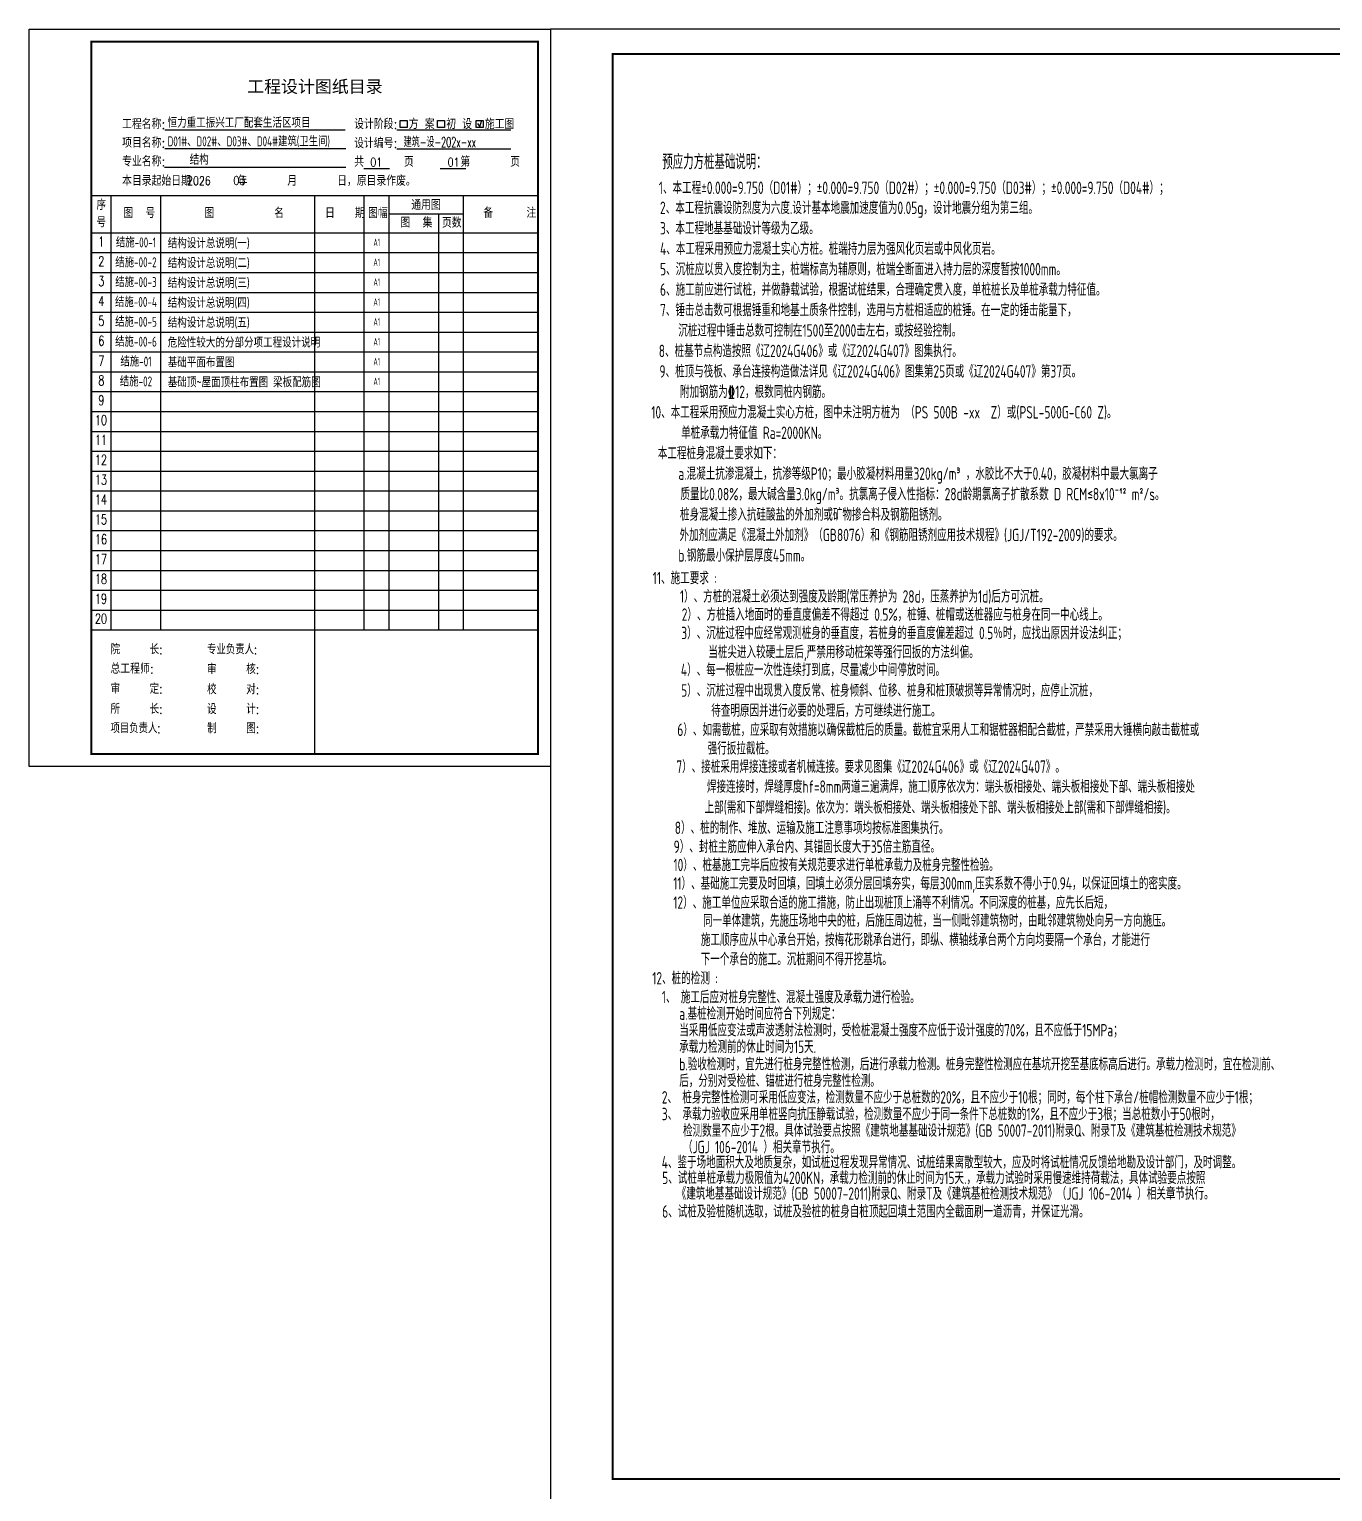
# Model space of a CAD drawing. Header units: millimetres. Extents: x -200227 to -56397, y -1079909 to -961109.
# Drawn here: x -200227 to -147708, y -1020029 to -961109 of the extents above; entities that cross this region are included whole.
import ezdxf
from ezdxf.enums import TextEntityAlignment as Align

# ---------------------------------------------------------------- set-up
doc = ezdxf.new("R2010")
doc.units = ezdxf.units.MM
doc.header["$LTSCALE"] = 1000
for name, color, linetype in [('TEXT', 7, 'Continuous'), ('图框', 7, 'Continuous'), ('图框线', 7, 'Continuous'), ('图签字体', 3, 'Continuous')]:
    doc.layers.add(name, color=color, linetype=linetype)
doc.styles.add('HZTXT', font='tssdeng2.shx', dxfattribs={"width": 0.7, "bigfont": 'hztxt.shx'})
doc.styles.add('TSSD_Dimension', font='tssdeng.shx', dxfattribs={"width": 0.7, "bigfont": 'hztxt.shx'})
doc.styles.add('TSSD_Num', font='gbxwxt.shx', dxfattribs={"width": 0.8, "bigfont": 'AllInOneBig.shx'})
doc.styles.add('TSSD_Rein', font='tssdeng.shx', dxfattribs={"width": 0.7, "bigfont": 'hztxt.shx'})
doc.styles.add('zhf9002', font='romans.shx', dxfattribs={"width": 0.8, "bigfont": 'hztxt.shx'})
doc.styles.add('ZhfDBOX', font='', dxfattribs={"width": 0.7})
doc.styles.get('ZhfDBOX').set_extended_font_data('SimSun')

# ---------------------------------------------------------------- blocks, each defined once
blk = doc.blocks.new('图框1')
at = {"layer": '图框线'}
blk.add_lwpolyline([(444470, -85144), (528570, -85144), (528570, -25744), (444470, -25744)], close=True, dxfattribs=at)
at = {"layer": '图框线', "const_width": 80}
blk.add_lwpolyline([(446970, -84144), (527570, -84144), (527570, -26744), (446970, -26744)], close=True, dxfattribs=at)
blk.add_lwpolyline([(446970, -84144), (527570, -84144), (527570, -26744), (446970, -26744)], close=True, dxfattribs=at)
blk = doc.blocks.new('图纸目录')
blk.add_line((-18500, 21500), (-500, 21500))
for points in [[(-6057, 26030), (-5775, 26030), (-5775, 25748), (-6057, 25748)], [(-4549, 26030), (-4266, 26030), (-4266, 25748), (-4549, 25748)], [(-2994, 26030), (-2712, 26030), (-2712, 25748), (-2994, 25748)]]:
    blk.add_lwpolyline(points, close=True)
at = {"layer": '图框线'}
for p, q in [((-15537, 25644), (-8271, 25644)), ((-6188, 25646), (-1600, 25646)), ((-15542, 24894), (-8249, 24894)), ((-6188, 24876), (-1600, 24876)), ((-15552, 24144), (-8249, 24144)), ((-7519, 24086), (-6489, 24086)), ((-4439, 24086), (-3409, 24086)), ((-17700, 5500), (-17700, 23000)), ((-15700, 5500), (-15700, 23000)), ((-9500, 5500), (-9500, 22995)), ((-7500, 5500), (-7500, 22995)), ((-6500, 5500), (-6500, 22995)), ((-3500, 5500), (-3500, 22995)), ((-3496, 22255), (-6500, 22255)), ((-4500, 5500), (-4500, 22255)), ((-18500, 20700), (-500, 20700)), ((-18500, 19900), (-500, 19900)), ((-18500, 19100), (-500, 19100)), ((-18500, 18300), (-500, 18300)), ((-18500, 17500), (-500, 17500)), ((-18500, 16700), (-500, 16700)), ((-18500, 15900), (-500, 15900)), ((-18500, 15100), (-500, 15100)), ((-18500, 14300), (-500, 14300)), ((-18500, 13500), (-500, 13500)), ((-18500, 12700), (-500, 12700)), ((-18500, 11900), (-500, 11900)), ((-18500, 11100), (-500, 11100)), ((-18500, 10300), (-500, 10300)), ((-18500, 9500), (-500, 9500)), ((-18500, 8700), (-500, 8700)), ((-18500, 7900), (-500, 7900)), ((-18500, 7100), (-500, 7100)), ((-18500, 6300), (-500, 6300))]:
    blk.add_line(p, q, dxfattribs=at)
blk.add_lwpolyline([(0, 29700), (0, 0), (-21000, 0), (-21000, 29700)], close=True, dxfattribs=at)
at = {"layer": '图框线', "const_width": 80}
blk.add_lwpolyline([(-500, 500), (-18500, 500), (-18500, 29200), (-500, 29200)], close=True, dxfattribs=at)
at = {"layer": '图框线', "const_width": 50}
for points in [[(-500, 23000), (-18500, 23000)], [(-18500, 5500), (-500, 5500)], [(-9500, 500), (-9500, 5500)]]:
    blk.add_lwpolyline(points, dxfattribs=at)
at = {"layer": '图签字体', "style": 'ZhfDBOX'}
blk.add_text('工程设计图纸目录', height=500, dxfattribs=at).set_placement((-9490, 27402), align=Align.MIDDLE)
at = {"layer": '图签字体', "style": 'zhf9002'}
for s, width, p in [('工程名称:', 0.9, (-17258, 25678)), ('设计阶段:', 0.9, (-7909, 25680)), ('方 案', 0.9, (-5707, 25680)), ('初 设', 0.9, (-4199, 25680)), ('施工图', 0.9, (-2644, 25680)), ('项目名称:', 0.9, (-17258, 24928)), ('设计编号:', 0.9, (-7909, 24911)), ('专业名称:', 0.9, (-17258, 24178)), ('共      页       第      页', 0.9, (-7909, 24161)), ('本目录起始日期       年      月      日，原目录作废。', 0.9, (-17258, 23395)), ('序', 0.8, (-18290, 22424)), ('图  号', 0.9, (-17207, 22096)), ('图         名', 0.9, (-13944, 22096)), ('日   期', 0.9, (-9082, 22096)), ('图幅', 0.9, (-7348, 22096)), ('通用图', 0.9, (-5608, 22424)), ('备     注', 0.9, (-2704, 22102)), ('号', 0.8, (-18290, 21726)), ('图  集', 0.9, (-6044, 21710)), ('页数', 0.9, (-4371, 21705)), ('1', 0.7, (-18216, 20951)), ('2', 0.7, (-18216, 20151)), ('3', 0.7, (-18216, 19351)), ('4', 0.7, (-18216, 18551)), ('5', 0.7, (-18216, 17751)), ('6', 0.7, (-18216, 16949)), ('7', 0.7, (-18216, 16146)), ('8', 0.7, (-18216, 15354)), ('9', 0.7, (-18216, 14554)), ('10', 0.7, (-18350, 13754)), ('11', 0.7, (-18350, 12954)), ('12', 0.7, (-18350, 12154)), ('13', 0.7, (-18350, 11354)), ('14', 0.7, (-18350, 10554)), ('15', 0.7, (-18350, 9754)), ('16', 0.7, (-18350, 8954)), ('17', 0.7, (-18350, 8154)), ('18', 0.7, (-18350, 7354)), ('19', 0.7, (-18350, 6554)), ('20', 0.7, (-18350, 5754)), ('院     长:', 0.8, (-17727, 4520)), ('专业负责人:', 0.7, (-13835, 4520)), ('总工程师:', 0.9, (-17727, 3739)), ('审     核:', 0.8, (-13835, 3721)), ('审     定:', 0.8, (-17727, 2928)), ('校     对:', 0.8, (-13835, 2909)), ('所     长:', 0.8, (-17727, 2119)), ('设     计:', 0.8, (-13835, 2111)), ('项目负责人:', 0.7, (-17727, 1342)), ('制     图:', 0.8, (-13835, 1340))]:
    blk.add_text(s, height=400, dxfattribs=dict(at, width=width)).set_placement(p)

msp = doc.modelspace()

# ---------------------------------------------------------------- linework, layer by layer
at = {"layer": '图签字体'}
for p, q in [((-182163.1, -964910.7), (-182076.7, -965034.9)), ((-182076.7, -965034.9), (-182007.7, -964810.6))]:
    msp.add_line(p, q, dxfattribs=at)

# ---------------------------------------------------------------- block references
for name, p in [('图纸目录', (-179227.5, -990808.8)), ('图框1', (-623697, -935364.8))]:
    msp.add_blockref(name, p)

# ---------------------------------------------------------------- texts
at = {"layer": 'TEXT', "linetype": 'Continuous', "style": 'TSSD_Rein', "width": 0.7}
msp.add_text('预应力方桩基础说明：', height=600, dxfattribs=at).set_placement((-174719.2, -966451.5), align=Align.MIDDLE_LEFT)
at = {"layer": 'TEXT', "color": 2, "style": 'TSSD_Rein', "width": 0.7}
msp.add_text('1、本工程%%p0.000=9.750（D01#）；±0.000=9.750（D02#）；±0.000=9.750（D03#）；±0.000=9.750（D04#）；', height=500, dxfattribs=at).set_placement((-174861.2, -967747.1))
at = {"layer": 'TEXT', "color": 2, "linetype": 'Continuous', "ltscale": 99, "style": 'TSSD_Rein', "width": 0.7}
for s, p in [('2、本工程抗震设防烈度为六度.设计基本地震加速度值为0.05g，设计地震分组为第三组。', (-174812.2, -968552.3)), ('4、本工程采用预应力混凝土实心方桩。桩端持力层为强风化页岩或中风化页岩。', (-174812.2, -970200)), ('5、沉桩应以贯入度控制为主，桩端标高为辅原则，桩端全断面进入持力层的深度暂按1000mm。', (-174812.2, -971023.9)), ('10、本工程采用预应力混凝土实心方桩，图中未注明方桩为 （PS 500B -xx  Z）或(PSL-500G-C60 Z)。 ', (-175164.3, -976790.8)), ('  单桩承载力特征值 Ra=2000KN。', (-174386.7, -977614.6)), ('本工程桩身混凝土要求如下：', (-174902.6, -978438.5)), ('   a.混凝土抗渗混凝土，抗渗等级P10；最小胶凝材料用量320kg/m\x8c3\x8d ，水胶比不大于0.40，胶凝材料中最大氯离子', (-174712.2, -979262.3)), ('质量比0.08%%%，最大碱含量3.0kg/m\x8c3\x8d。抗氯离子侵入性指标：28d龄期氯离子扩散系数 D RCM≤8x10\x8c-12\x8d m\x8c2\x8d/s。', (-173988.9, -980086.2)), ('桩身混凝土掺入抗硅酸盐的外加剂或矿物掺合料及钢筋阻锈剂。', (-174008.1, -980910)), ('外加剂应满足《混凝土外加剂》（GB8076）和《钢筋阻锈剂应用技术规程》(JGJ/T192-2009)的要求。', (-174027.4, -981733.9)), ('   b.钢筋最小保护层厚度45mm。', (-174712.2, -982557.7))]:
    msp.add_text(s, height=500, dxfattribs=at).set_placement(p)
at = {"layer": 'TEXT', "linetype": 'Continuous', "ltscale": 99, "style": 'TSSD_Rein', "width": 0.7}
for s, p in [('3、本工程地基基础设计等级为乙级。', (-174812.2, -969376.2)), ('6、施工前应进行试桩，并做静载试验，根据试桩结果，合理确定贯入度，单桩桩长及单桩承载力特征值。', (-174812.2, -971847.7)), ('7、锤击总击数可根据锤重和地基土质条件控制，选用与方桩相适应的桩锤。在一定的锤击能量下，', (-174812.2, -972671.6)), ('  沉桩过程中锤击总数可控制在1500至2000击左右，或按经验控制。', (-174504.1, -973495.4)), ('8、桩基节点构造按照《辽2024G406》或《辽2024G407》图集执行。', (-174863.4, -974319.3)), ('9、桩顶与筏板、承台连接构造做法详见《辽2024G406》图集第25页或《辽2024G407》第37页。', (-174836.9, -975143.1)), ('附加钢筋为\x8412，根数同桩内钢筋。', (-174007.5, -975966.9)), ('11、施工要求 :', (-175106.4, -983468.2)), ('1）、方桩的混凝土必须达到强度及龄期(常压养护为 28d，压蒸养护为1d)后方可沉桩。', (-174011.4, -984208.7)), ('2）、方桩插入地面时的垂直度偏差不得超过 0.5%%%，桩锤、桩帽或送桩器应与桩身在同一中心线上。', (-173937.4, -984940.6)), ('3）、沉桩过程中应经常观测桩身的垂直度，若桩身的垂直度偏差超过 0.5％时，应找出原因并设法纠正；', (-173956.3, -985682.2)), ('当桩尖进入较硬土层后,严禁用移动桩架等强行回扳的方法纠偏。', (-172866.1, -986449.7)), ('4）、每一根桩应一次性连续打到底，尽量减少中间停放时间。', (-173972.9, -987167)), ('5）、沉桩过程中出现贯入度反常、桩身倾斜、位移、桩身和桩顶破损等异常情况时，应停止沉桩，', (-173962.1, -987998.7)), ('待查明原因并进行必要的处理后，方可继续进行施工。', (-172748.7, -988809.7)), ('6）、如需截桩，应采取有效措施以确保截桩后的质量。截桩宜采用人工和锯桩器相配合截桩，严禁采用大锤横向敲击截桩或', (-174115.6, -989580.5)), ('强行扳拉截桩。', (-172891.1, -990330.8)), ('7）、接桩采用焊接连接或者机械连接。要求见图集《辽2024G406》或《辽2024G407》。', (-174156.9, -991068.6)), ('焊接连接时，焊缝厚度h\x8ef\x8f=8mm两道三遍满焊，施工顺序依次为：端头板相接处、端头板相接处下部、端头板相接处', (-172923, -991872.6)), ('上部(需和下部焊缝相接)。依次为：端头板相接处、端头板相接处下部、端头板相接处上部(需和下部焊缝相接)。', (-173016.3, -992708.8)), ('8）、桩的制作、堆放、运输及施工注意事项均按标准图集执行。', (-174218.7, -993529.5)), ('9）、封桩主筋应伸入承台内、其锚固长度大于35倍主筋直径。', (-174264.3, -994291)), ('10）、桩基施工完毕后应按有关规范要求进行单桩承载力及桩身完整性检验。', (-174270, -995028)), ('11）、基础施工完要及时回填，回填土必须分层回填夯实，每层300mm,压实系数不得小于0.94，以保证回填土的密实度。', (-174280.4, -995770.4)), ('12）、施工单位应采取合适的施工措施，防止出现桩顶上涌等不利情况。不同深度的桩基，应先长后短，', (-174277, -996543.7)), ('    同一单体建筑，先施压场地中央的桩，后施压周边桩，当一侧毗邻建筑物时，由毗邻建筑物处向另一方向施压。', (-173931.1, -997269.9)), ('    施工顺序应从中心承台开始，按梅花形跳承台进行，即纵、横轴线承台两个方向均要隔一个承台，才能进行', (-174017.2, -998041.3)), ('    下一个承台的施工。沉桩期间不得开挖基坑。', (-174021.5, -998824)), ('12、桩的检测 :', (-175124.9, -999590.9)), ('1、 施工后应对桩身完整性、混凝土强度及承载力进行检验。', (-174739.9, -1000349.2)), ('   a.基桩检测开始时间应符合下列规定：', (-174675.1, -1001017.2)), ('   当采用低应变法或声波透射法检测时，受检桩混凝土强度不应低于设计强度的70%%%，且不应低于15MPa；', (-174675.1, -1001685.1)), ('   承载力检测前的休止时间为15天.', (-174675.1, -1002353)), ('   b.验收检测时，宜先进行桩身完整性检测，后进行承载力检测。桩身完整性检测应在基坑开挖至基底标高后进行。承载力检测时，宜在检测前、', (-174675.1, -1003052.5)), ('   后，分别对受检桩、锚桩进行桩身完整性检测。', (-174675.1, -1003720.4)), ('2、 桩身完整性检测可采用低应变法，检测数量不应少于总桩数的20%%%，且不应少于10根；同时，每个柱下承台/桩帽检测数量不应少于1根；', (-174739.9, -1004388.3)), ('3、 承载力验收应采用单桩竖向抗压静载试验，检测数量不应少于同一条件下总桩数的1%%%，且不应少于3根；当总桩数小于50根时，', (-174739.9, -1005061.3)), ('   检测数量不应少于2根。具体试验要点按照《建筑地基基础设计规范》(GB 50007-2011)附录Q、附录T及《建筑基桩检测技术规范》', (-174523, -1005729.2)), ('   （JGJ 106-2014 ）相关章节执行。', (-174523, -1006392.1)), ('4、鉴于场地面积大及地质复杂，如试桩过程发现异常情况、试桩结果离散型较大，应及时将试桩情况反馈给地勘及设计部门，及时调整。', (-174745.3, -1007005.3)), ('5、试桩单桩承载力极限值为4200KN，承载力检测前的休止时间为15天.，承载力试验时采用慢速维持荷载法，具体试验要点按照', (-174725, -1007633.5)), ('《建筑地基基础设计规范》(GB 50007-2011)附录Q、附录T及《建筑基桩检测技术规范》（JGJ 106-2014 ）相关章节执行。', (-174140, -1008265.2)), ('6、试桩及验桩随机选取，试桩及验桩的桩身自桩顶起回填土范围内全截面刷一道沥青，并保证光滑。', (-174725, -1008987.8))]:
    msp.add_text(s, height=500, dxfattribs=at).set_placement(p)
at = {"layer": '图框', "color": 7, "style": 'HZTXT', "width": 0.8}
for s, p in [('结构设计总说明(一) ', (-194647.1, -969930.1)), ('结构设计总说明(二) ', (-194647.1, -970730.1)), ('结构设计总说明(三) ', (-194647.1, -971530.1)), ('结构设计总说明(四) ', (-194647.1, -972330.1)), ('结构设计总说明(五) ', (-194647.1, -973130.1)), ('危险性较大的分部分项工程设计说明', (-194647.1, -973930.1)), ('基础平面布置图', (-194647.1, -974730.1)), ('基础顶~屋面顶柱布置图 梁板配筋图', (-194647, -975530.1))]:
    msp.add_text(s, height=400, dxfattribs=at).set_placement(p)
at = {"layer": '图框', "color": 7, "style": 'TSSD_Num', "width": 0.6}
for p in [(-186225.1, -969696.8), (-186225.1, -970496.8), (-186225, -971296.8), (-186225, -972096.8), (-186225, -972896.8), (-186225, -973696.8), (-186225, -974496.8), (-186225, -975296.8)]:
    msp.add_text('A1', height=300, dxfattribs=at).set_placement(p, align=Align.MIDDLE)
at = {"layer": '图签字体'}
for s, height, style, width, p in [('恒力重工振兴工厂配套生活区项目', 400, 'zhf9002', 0.8, (-194654, -965075.6)), ('D01#、D02#、D03#、D04#建筑(卫生间)', 400, 'TSSD_Rein', 0.7, (-194654, -965825.6)), ('建筑-设-202x-xx', 400, 'zhf9002', 0.6, (-185142.6, -965854.7)), ('结构', 400, 'zhf9002', 0.8, (-193762.6, -966565.7)), ('01', 350, 'zhf9002', 0.8, (-186486.6, -966641.2)), ('01', 350, 'zhf9002', 0.8, (-183372.6, -966641.2)), ('2026', 350, 'zhf9002', 0.8, (-193873.1, -967385.7)), ('03', 350, 'zhf9002', 0.8, (-192000.6, -967374.2))]:
    msp.add_text(s, height=height, dxfattribs=dict(at, style=style, width=width)).set_placement(p)
at = {"layer": '图签字体', "style": 'TSSD_Dimension', "width": 0.7}
for s, p in [('结施-00-1', (-195927.5, -969895.7)), ('结施-00-2', (-195927.5, -970695.7)), ('结施-00-3', (-195927.4, -971495.7)), ('结施-00-4', (-195927.4, -972295.7)), ('结施-00-5', (-195927.4, -973095.7)), ('结施-00-6', (-195927.4, -973895.7)), ('结施-01', (-195927.5, -974695.7)), ('结施-02', (-195927.5, -975495.7))]:
    msp.add_text(s, height=400, dxfattribs=at).set_placement(p, align=Align.CENTER)

doc.saveas('drawing.dxf')
